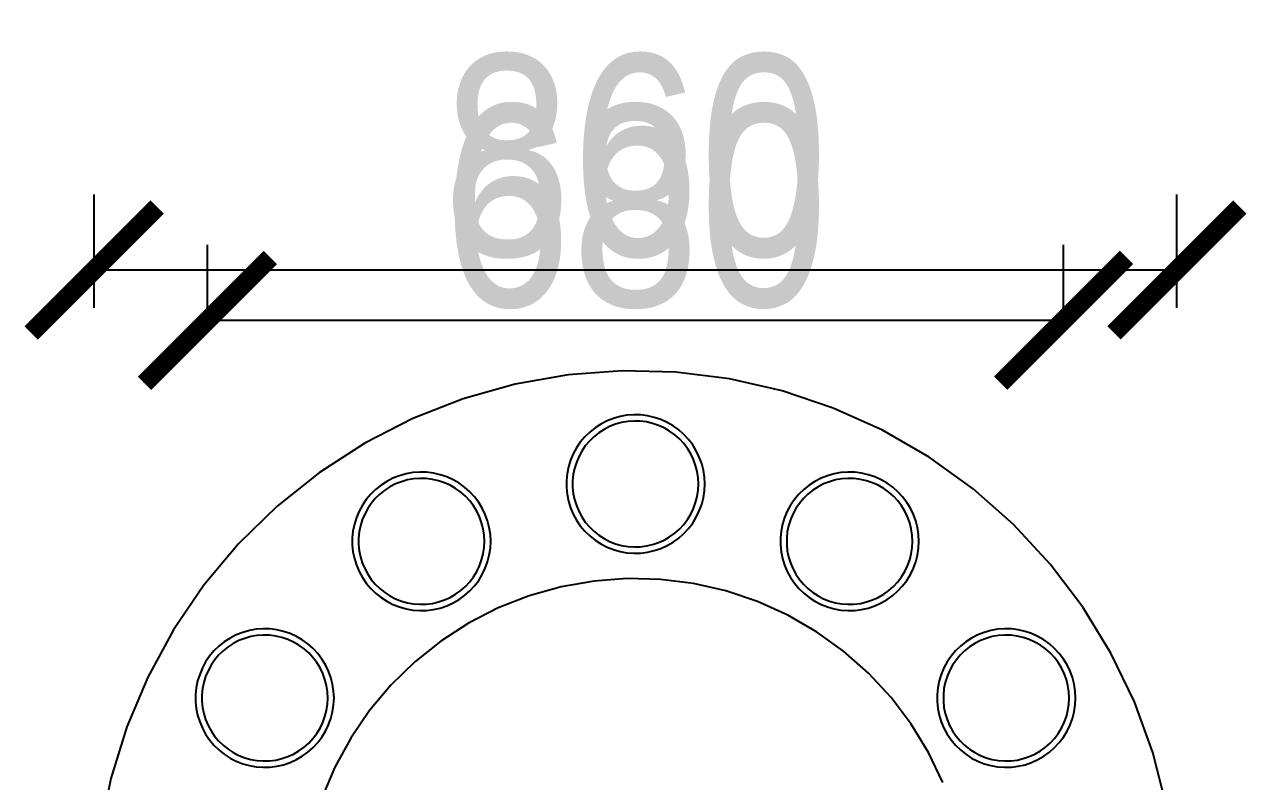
# Model space of a CAD drawing. Header units: millimetres. Extents: x -5 to 104, y -23 to 24.
# Drawn here: x -4.85 to 4.85, y 18.04 to 24.05 of the extents above; entities that cross this region are included whole.
import ezdxf

# ---------------------------------------------------------------- set-up
doc = ezdxf.new("R2010")
doc.units = ezdxf.units.MM
doc.linetypes.add('DASHED', pattern=[1.524, 1.27, -0.254])
for name, color, linetype in [('DIMS', 3, 'CONTINUOUS'), ('HIDDEN', 8, 'DASHED'), ('VISIBLE', 7, 'CONTINUOUS')]:
    doc.layers.add(name, color=color, linetype=linetype)
doc.styles.add('OpenSansCondensed-Light', font='OpenSansCondensed-Light.ttf')
doc.dimstyles.new('EZDXF', dxfattribs={"dimtxt": 0.25, "dimasz": 0.175, "dimexe": 0.375, "dimexo": 0.125, "dimgap": 0.1, "dimtad": 1, "dimlfac": 100, "dimzin": 12, "dimdsep": 46, "dimtxsty": 'OpenSansCondensed-Light', "dimblk": 'ARCHTICK', "dimcen": 2.5, "dimazin": 3, "dimtfac": 0.5, "dimtmove": 2, "dimatfit": 3})

# ---------------------------------------------------------------- blocks, each defined once
blk = doc.blocks.new('_ARCHTICK')
at = {"color": 0, "linetype": 'BYBLOCK', "const_width": 0.15}
blk.add_lwpolyline([(-0.5, -0.5), (0.5, 0.5)], dxfattribs=at)

msp = doc.modelspace()

# ---------------------------------------------------------------- linework, layer by layer
at = {"layer": 'HIDDEN'}
for points in [[(4.21474, 17.85069), (4.10896, 18.26611), (3.96235, 18.66893), (3.77635, 19.05516), (3.55283, 19.42094), (3.29399, 19.76265), (3.00242, 20.07689), (2.68101, 20.36054), (2.33295, 20.61077), (1.96171, 20.82511), (1.57097, 21.00142), (1.16461, 21.13795), (0.74669, 21.23334), (0.32134, 21.28664), (-0.1072, 21.29733), (-0.53468, 21.26529), (-0.95684, 21.19085), (-1.36949, 21.07475), (-1.76853, 20.91814), (-2.15, 20.72257), (-2.5101, 20.49), (-2.84525, 20.22272), (-3.15212, 19.92341), (-3.42767, 19.59502), (-3.66915, 19.24083), (-3.87417, 18.86436), (-4.04068, 18.46935), (-4.16703, 18.05972), (-4.25197, 17.63955)], [(0.55, 20.39866), (0.54727, 20.45343), (0.53909, 20.50764), (0.52557, 20.56078), (0.50681, 20.6123), (0.48302, 20.6617), (0.45443, 20.70849), (0.42132, 20.7522), (0.38403, 20.79239), (0.34292, 20.82867), (0.2984, 20.86068), (0.25092, 20.88809), (0.20094, 20.91064), (0.14896, 20.92811), (0.09551, 20.94031), (0.0411, 20.94713), (-0.01371, 20.94849), (-0.06839, 20.9444), (-0.12239, 20.93487), (-0.17517, 20.92002), (-0.22621, 20.89999), (-0.275, 20.87498), (-0.32106, 20.84523), (-0.36393, 20.81104), (-0.40318, 20.77276), (-0.43842, 20.73076), (-0.46931, 20.68545), (-0.49553, 20.6373), (-0.51683, 20.58677), (-0.53299, 20.53438), (-0.54386, 20.48064), (-0.54932, 20.42608), (-0.54932, 20.37125), (-0.54386, 20.31669), (-0.53299, 20.26295), (-0.51683, 20.21055), (-0.49553, 20.16003), (-0.46931, 20.11187), (-0.43842, 20.06657), (-0.40318, 20.02457), (-0.36393, 19.98628), (-0.32106, 19.9521), (-0.275, 19.92235), (-0.22621, 19.89734), (-0.17517, 19.8773), (-0.12239, 19.86245), (-0.06839, 19.85293), (-0.01371, 19.84883), (0.0411, 19.8502), (0.09551, 19.85702), (0.14896, 19.86922), (0.20094, 19.88668), (0.25092, 19.90923), (0.2984, 19.93665), (0.34292, 19.96866), (0.38403, 20.00494), (0.42132, 20.04513), (0.45443, 20.08884), (0.48302, 20.13562), (0.50681, 20.18502), (0.52557, 20.23655), (0.53909, 20.28968), (0.54727, 20.3439), (0.55, 20.39866)], [(-1.15, 19.94315), (-1.15273, 19.99791), (-1.16091, 20.05213), (-1.17443, 20.10527), (-1.19319, 20.15679), (-1.21698, 20.20619), (-1.24557, 20.25298), (-1.27868, 20.29668), (-1.31597, 20.33688), (-1.35708, 20.37316), (-1.4016, 20.40516), (-1.44908, 20.43258), (-1.49906, 20.45513), (-1.55104, 20.47259), (-1.60449, 20.48479), (-1.6589, 20.49161), (-1.71371, 20.49298), (-1.76839, 20.48888), (-1.82239, 20.47936), (-1.87517, 20.46451), (-1.92621, 20.44448), (-1.975, 20.41946), (-2.02106, 20.38972), (-2.06393, 20.35553), (-2.10318, 20.31724), (-2.13842, 20.27524), (-2.16931, 20.22994), (-2.19553, 20.18179), (-2.21683, 20.13126), (-2.23299, 20.07887), (-2.24386, 20.02512), (-2.24932, 19.97057), (-2.24932, 19.91573), (-2.24386, 19.86118), (-2.23299, 19.80743), (-2.21683, 19.75504), (-2.19553, 19.70451), (-2.16931, 19.65636), (-2.13842, 19.61106), (-2.10318, 19.56905), (-2.06393, 19.53077), (-2.02106, 19.49658), (-1.975, 19.46684), (-1.92621, 19.44182), (-1.87517, 19.42179), (-1.82239, 19.40694), (-1.76839, 19.39742), (-1.71371, 19.39332), (-1.6589, 19.39469), (-1.60449, 19.40151), (-1.55104, 19.41371), (-1.49906, 19.43117), (-1.44908, 19.45372), (-1.4016, 19.48114), (-1.35708, 19.51314), (-1.31597, 19.54942), (-1.27868, 19.58962), (-1.24557, 19.63332), (-1.21698, 19.68011), (-1.19319, 19.72951), (-1.17443, 19.78103), (-1.16091, 19.83417), (-1.15273, 19.88839), (-1.15, 19.94315)], [(2.25, 19.94315), (2.24727, 19.99791), (2.23909, 20.05213), (2.22557, 20.10527), (2.20681, 20.15679), (2.18302, 20.20619), (2.15443, 20.25298), (2.12132, 20.29668), (2.08403, 20.33688), (2.04292, 20.37316), (1.9984, 20.40516), (1.95092, 20.43258), (1.90094, 20.45513), (1.84896, 20.47259), (1.79551, 20.48479), (1.7411, 20.49161), (1.68629, 20.49298), (1.63161, 20.48888), (1.57761, 20.47936), (1.52483, 20.46451), (1.47379, 20.44448), (1.425, 20.41946), (1.37894, 20.38972), (1.33607, 20.35553), (1.29682, 20.31724), (1.26158, 20.27524), (1.23069, 20.22994), (1.20447, 20.18179), (1.18317, 20.13126), (1.16701, 20.07887), (1.15614, 20.02512), (1.15068, 19.97057), (1.15068, 19.91573), (1.15614, 19.86118), (1.16701, 19.80743), (1.18317, 19.75504), (1.20447, 19.70451), (1.23069, 19.65636), (1.26158, 19.61106), (1.29682, 19.56905), (1.33607, 19.53077), (1.37894, 19.49658), (1.425, 19.46684), (1.47379, 19.44182), (1.52483, 19.42179), (1.57761, 19.40694), (1.63161, 19.39742), (1.68629, 19.39332), (1.7411, 19.39469), (1.79551, 19.40151), (1.84896, 19.41371), (1.90094, 19.43117), (1.95092, 19.45372), (1.9984, 19.48114), (2.04292, 19.51314), (2.08403, 19.54942), (2.12132, 19.58962), (2.15443, 19.63332), (2.18302, 19.68011), (2.20681, 19.72951), (2.22557, 19.78103), (2.23909, 19.83417), (2.24727, 19.88839), (2.25, 19.94315)], [(2.44191, 18.02802), (2.32729, 18.26604), (2.18953, 18.49146), (2.03002, 18.70205), (1.85033, 18.89571), (1.65225, 19.07052), (1.43775, 19.22473), (1.20896, 19.35682), (0.96815, 19.46548), (0.71773, 19.54962), (0.46017, 19.6084), (0.19803, 19.64125), (-0.06607, 19.64784), (-0.32951, 19.6281), (-0.58968, 19.58222), (-0.84399, 19.51067), (-1.08991, 19.41415), (-1.325, 19.29363), (-1.54692, 19.1503), (-1.75347, 18.98558), (-1.94259, 18.80112), (-2.1124, 18.59875), (-2.26122, 18.38047), (-2.38757, 18.14846), (-2.49019, 17.90502)], [(-2.39449, 18.69866), (-2.39722, 18.75343), (-2.40539, 18.80764), (-2.41892, 18.86078), (-2.43767, 18.9123), (-2.46146, 18.9617), (-2.49006, 19.00849), (-2.52316, 19.0522), (-2.56046, 19.09239), (-2.60157, 19.12867), (-2.64609, 19.16068), (-2.69357, 19.18809), (-2.74355, 19.21064), (-2.79552, 19.22811), (-2.84898, 19.24031), (-2.90338, 19.24713), (-2.9582, 19.24849), (-3.01288, 19.2444), (-3.06687, 19.23487), (-3.11965, 19.22002), (-3.17069, 19.19999), (-3.21949, 19.17498), (-3.26555, 19.14523), (-3.30841, 19.11104), (-3.34766, 19.07276), (-3.38291, 19.03076), (-3.4138, 18.98545), (-3.44002, 18.9373), (-3.46132, 18.88677), (-3.47748, 18.83438), (-3.48834, 18.78064), (-3.4938, 18.72608), (-3.4938, 18.67125), (-3.48834, 18.61669), (-3.47748, 18.56295), (-3.46132, 18.51055), (-3.44002, 18.46003), (-3.4138, 18.41187), (-3.38291, 18.36657), (-3.34766, 18.32457), (-3.30841, 18.28628), (-3.26555, 18.2521), (-3.21949, 18.22235), (-3.17069, 18.19734), (-3.11965, 18.1773), (-3.06687, 18.16245), (-3.01288, 18.15293), (-2.9582, 18.14883), (-2.90338, 18.1502), (-2.84898, 18.15702), (-2.79552, 18.16922), (-2.74355, 18.18668), (-2.69357, 18.20923), (-2.64609, 18.23665), (-2.60157, 18.26866), (-2.56046, 18.30494), (-2.52316, 18.34513), (-2.49006, 18.38884), (-2.46146, 18.43562), (-2.43767, 18.48502), (-2.41892, 18.53655), (-2.40539, 18.58968), (-2.39722, 18.6439), (-2.39449, 18.69866)], [(3.49449, 18.69866), (3.49175, 18.75343), (3.48358, 18.80764), (3.47005, 18.86078), (3.4513, 18.9123), (3.42751, 18.9617), (3.39892, 19.00849), (3.36581, 19.0522), (3.32852, 19.09239), (3.28741, 19.12867), (3.24289, 19.16068), (3.1954, 19.18809), (3.14542, 19.21064), (3.09345, 19.22811), (3.03999, 19.24031), (2.98559, 19.24713), (2.93077, 19.24849), (2.8761, 19.2444), (2.8221, 19.23487), (2.76932, 19.22002), (2.71828, 19.19999), (2.66949, 19.17498), (2.62343, 19.14523), (2.58056, 19.11104), (2.54131, 19.07276), (2.50606, 19.03076), (2.47518, 18.98545), (2.44895, 18.9373), (2.42766, 18.88677), (2.41149, 18.83438), (2.40063, 18.78064), (2.39517, 18.72608), (2.39517, 18.67125), (2.40063, 18.61669), (2.41149, 18.56295), (2.42766, 18.51055), (2.44895, 18.46003), (2.47518, 18.41187), (2.50606, 18.36657), (2.54131, 18.32457), (2.58056, 18.28628), (2.62343, 18.2521), (2.66949, 18.22235), (2.71828, 18.19734), (2.76932, 18.1773), (2.8221, 18.16245), (2.8761, 18.15293), (2.93077, 18.14883), (2.98559, 18.1502), (3.03999, 18.15702), (3.09345, 18.16922), (3.14542, 18.18668), (3.1954, 18.20923), (3.24289, 18.23665), (3.28741, 18.26866), (3.32852, 18.30494), (3.36581, 18.34513), (3.39892, 18.38884), (3.42751, 18.43562), (3.4513, 18.48502), (3.47005, 18.53655), (3.48358, 18.58968), (3.49175, 18.6439), (3.49449, 18.69866)]]:
    msp.add_lwpolyline(points, dxfattribs=at)
at = {"layer": 'VISIBLE'}
for points in [[(4.21474, 17.85069), (4.10896, 18.26611), (3.96235, 18.66893), (3.77635, 19.05516), (3.55283, 19.42094), (3.29399, 19.76265), (3.00242, 20.07689), (2.68101, 20.36054), (2.33295, 20.61077), (1.96171, 20.82511), (1.57097, 21.00142), (1.16461, 21.13795), (0.74669, 21.23334), (0.32134, 21.28664), (-0.1072, 21.29733), (-0.53468, 21.26529), (-0.95684, 21.19085), (-1.36949, 21.07475), (-1.76853, 20.91814), (-2.15, 20.72257), (-2.5101, 20.49), (-2.84525, 20.22272), (-3.15212, 19.92341), (-3.42767, 19.59502), (-3.66915, 19.24083), (-3.87417, 18.86436), (-4.04068, 18.46935), (-4.16703, 18.05972), (-4.25197, 17.63955)], [(0.55, 20.39866), (0.54727, 20.45343), (0.53909, 20.50764), (0.52557, 20.56078), (0.50681, 20.6123), (0.48302, 20.6617), (0.45443, 20.70849), (0.42132, 20.7522), (0.38403, 20.79239), (0.34292, 20.82867), (0.2984, 20.86068), (0.25092, 20.88809), (0.20094, 20.91064), (0.14896, 20.92811), (0.09551, 20.94031), (0.0411, 20.94713), (-0.01371, 20.94849), (-0.06839, 20.9444), (-0.12239, 20.93487), (-0.17517, 20.92002), (-0.22621, 20.89999), (-0.275, 20.87498), (-0.32106, 20.84523), (-0.36393, 20.81104), (-0.40318, 20.77276), (-0.43842, 20.73076), (-0.46931, 20.68545), (-0.49553, 20.6373), (-0.51683, 20.58677), (-0.53299, 20.53438), (-0.54386, 20.48064), (-0.54932, 20.42608), (-0.54932, 20.37125), (-0.54386, 20.31669), (-0.53299, 20.26295), (-0.51683, 20.21055), (-0.49553, 20.16003), (-0.46931, 20.11187), (-0.43842, 20.06657), (-0.40318, 20.02457), (-0.36393, 19.98628), (-0.32106, 19.9521), (-0.275, 19.92235), (-0.22621, 19.89734), (-0.17517, 19.8773), (-0.12239, 19.86245), (-0.06839, 19.85293), (-0.01371, 19.84883), (0.0411, 19.8502), (0.09551, 19.85702), (0.14896, 19.86922), (0.20094, 19.88668), (0.25092, 19.90923), (0.2984, 19.93665), (0.34292, 19.96866), (0.38403, 20.00494), (0.42132, 20.04513), (0.45443, 20.08884), (0.48302, 20.13562), (0.50681, 20.18502), (0.52557, 20.23655), (0.53909, 20.28968), (0.54727, 20.3439), (0.55, 20.39866)], [(0.5, 20.39866), (0.49752, 20.44845), (0.49009, 20.49774), (0.47779, 20.54604), (0.46074, 20.59288), (0.43911, 20.63779), (0.41312, 20.68032), (0.38302, 20.72006), (0.34912, 20.7566), (0.31174, 20.78958), (0.27127, 20.81868), (0.22811, 20.8436), (0.18267, 20.8641), (0.13542, 20.87998), (0.08682, 20.89107), (0.03737, 20.89727), (-0.01247, 20.89851), (-0.06217, 20.89478), (-0.11126, 20.88613), (-0.15924, 20.87263), (-0.20564, 20.85442), (-0.25, 20.83168), (-0.29187, 20.80463), (-0.33084, 20.77355), (-0.36653, 20.73875), (-0.39857, 20.70057), (-0.42665, 20.65938), (-0.45048, 20.61561), (-0.46985, 20.56967), (-0.48454, 20.52204), (-0.49442, 20.47318), (-0.49938, 20.42359), (-0.49938, 20.37374), (-0.49442, 20.32414), (-0.48454, 20.27528), (-0.46985, 20.22765), (-0.45048, 20.18172), (-0.42665, 20.13795), (-0.39857, 20.09676), (-0.36653, 20.05858), (-0.33084, 20.02377), (-0.29187, 19.99269), (-0.25, 19.96565), (-0.20564, 19.94291), (-0.15924, 19.9247), (-0.11126, 19.9112), (-0.06217, 19.90254), (-0.01247, 19.89882), (0.03737, 19.90006), (0.08682, 19.90626), (0.13542, 19.91735), (0.18267, 19.93323), (0.22811, 19.95373), (0.27127, 19.97865), (0.31174, 20.00775), (0.34912, 20.04073), (0.38302, 20.07727), (0.41312, 20.117), (0.43911, 20.15954), (0.46074, 20.20445), (0.47779, 20.25129), (0.49009, 20.29959), (0.49752, 20.34888), (0.5, 20.39866)], [(-1.15, 19.94315), (-1.15273, 19.99791), (-1.16091, 20.05213), (-1.17443, 20.10527), (-1.19319, 20.15679), (-1.21698, 20.20619), (-1.24557, 20.25298), (-1.27868, 20.29668), (-1.31597, 20.33688), (-1.35708, 20.37316), (-1.4016, 20.40516), (-1.44908, 20.43258), (-1.49906, 20.45513), (-1.55104, 20.47259), (-1.60449, 20.48479), (-1.6589, 20.49161), (-1.71371, 20.49298), (-1.76839, 20.48888), (-1.82239, 20.47936), (-1.87517, 20.46451), (-1.92621, 20.44448), (-1.975, 20.41946), (-2.02106, 20.38972), (-2.06393, 20.35553), (-2.10318, 20.31724), (-2.13842, 20.27524), (-2.16931, 20.22994), (-2.19553, 20.18179), (-2.21683, 20.13126), (-2.23299, 20.07887), (-2.24386, 20.02512), (-2.24932, 19.97057), (-2.24932, 19.91573), (-2.24386, 19.86118), (-2.23299, 19.80743), (-2.21683, 19.75504), (-2.19553, 19.70451), (-2.16931, 19.65636), (-2.13842, 19.61106), (-2.10318, 19.56905), (-2.06393, 19.53077), (-2.02106, 19.49658), (-1.975, 19.46684), (-1.92621, 19.44182), (-1.87517, 19.42179), (-1.82239, 19.40694), (-1.76839, 19.39742), (-1.71371, 19.39332), (-1.6589, 19.39469), (-1.60449, 19.40151), (-1.55104, 19.41371), (-1.49906, 19.43117), (-1.44908, 19.45372), (-1.4016, 19.48114), (-1.35708, 19.51314), (-1.31597, 19.54942), (-1.27868, 19.58962), (-1.24557, 19.63332), (-1.21698, 19.68011), (-1.19319, 19.72951), (-1.17443, 19.78103), (-1.16091, 19.83417), (-1.15273, 19.88839), (-1.15, 19.94315)], [(2.25, 19.94315), (2.24727, 19.99791), (2.23909, 20.05213), (2.22557, 20.10527), (2.20681, 20.15679), (2.18302, 20.20619), (2.15443, 20.25298), (2.12132, 20.29668), (2.08403, 20.33688), (2.04292, 20.37316), (1.9984, 20.40516), (1.95092, 20.43258), (1.90094, 20.45513), (1.84896, 20.47259), (1.79551, 20.48479), (1.7411, 20.49161), (1.68629, 20.49298), (1.63161, 20.48888), (1.57761, 20.47936), (1.52483, 20.46451), (1.47379, 20.44448), (1.425, 20.41946), (1.37894, 20.38972), (1.33607, 20.35553), (1.29682, 20.31724), (1.26158, 20.27524), (1.23069, 20.22994), (1.20447, 20.18179), (1.18317, 20.13126), (1.16701, 20.07887), (1.15614, 20.02512), (1.15068, 19.97057), (1.15068, 19.91573), (1.15614, 19.86118), (1.16701, 19.80743), (1.18317, 19.75504), (1.20447, 19.70451), (1.23069, 19.65636), (1.26158, 19.61106), (1.29682, 19.56905), (1.33607, 19.53077), (1.37894, 19.49658), (1.425, 19.46684), (1.47379, 19.44182), (1.52483, 19.42179), (1.57761, 19.40694), (1.63161, 19.39742), (1.68629, 19.39332), (1.7411, 19.39469), (1.79551, 19.40151), (1.84896, 19.41371), (1.90094, 19.43117), (1.95092, 19.45372), (1.9984, 19.48114), (2.04292, 19.51314), (2.08403, 19.54942), (2.12132, 19.58962), (2.15443, 19.63332), (2.18302, 19.68011), (2.20681, 19.72951), (2.22557, 19.78103), (2.23909, 19.83417), (2.24727, 19.88839), (2.25, 19.94315)], [(-1.2, 19.94315), (-1.20248, 19.99293), (-1.20991, 20.04222), (-1.22221, 20.09053), (-1.23926, 20.13737), (-1.26089, 20.18228), (-1.28688, 20.22481), (-1.31698, 20.26454), (-1.35088, 20.30108), (-1.38826, 20.33407), (-1.42873, 20.36316), (-1.47189, 20.38809), (-1.51733, 20.40859), (-1.56458, 20.42446), (-1.61318, 20.43555), (-1.66263, 20.44175), (-1.71247, 20.44299), (-1.76217, 20.43927), (-1.81126, 20.43061), (-1.85924, 20.41711), (-1.90564, 20.3989), (-1.95, 20.37616), (-1.99187, 20.34912), (-2.03084, 20.31804), (-2.06653, 20.28324), (-2.09857, 20.24505), (-2.12665, 20.20387), (-2.15048, 20.16009), (-2.16985, 20.11416), (-2.18454, 20.06653), (-2.19442, 20.01767), (-2.19938, 19.96807), (-2.19938, 19.91823), (-2.19442, 19.86863), (-2.18454, 19.81977), (-2.16985, 19.77214), (-2.15048, 19.72621), (-2.12665, 19.68243), (-2.09857, 19.64125), (-2.06653, 19.60306), (-2.03084, 19.56826), (-1.99187, 19.53718), (-1.95, 19.51014), (-1.90564, 19.4874), (-1.85924, 19.46919), (-1.81126, 19.45569), (-1.76217, 19.44703), (-1.71247, 19.44331), (-1.66263, 19.44455), (-1.61318, 19.45075), (-1.56458, 19.46184), (-1.51733, 19.47771), (-1.47189, 19.49821), (-1.42873, 19.52314), (-1.38826, 19.55223), (-1.35088, 19.58522), (-1.31698, 19.62176), (-1.28688, 19.66149), (-1.26089, 19.70402), (-1.23926, 19.74893), (-1.22221, 19.79577), (-1.20991, 19.84408), (-1.20248, 19.89337), (-1.2, 19.94315)], [(2.2, 19.94315), (2.19752, 19.99293), (2.19009, 20.04222), (2.17779, 20.09053), (2.16074, 20.13737), (2.13911, 20.18228), (2.11312, 20.22481), (2.08302, 20.26454), (2.04912, 20.30108), (2.01174, 20.33407), (1.97127, 20.36316), (1.92811, 20.38809), (1.88267, 20.40859), (1.83542, 20.42446), (1.78682, 20.43555), (1.73737, 20.44175), (1.68753, 20.44299), (1.63783, 20.43927), (1.58874, 20.43061), (1.54076, 20.41711), (1.49436, 20.3989), (1.45, 20.37616), (1.40813, 20.34912), (1.36916, 20.31804), (1.33347, 20.28324), (1.30143, 20.24505), (1.27335, 20.20387), (1.24952, 20.16009), (1.23015, 20.11416), (1.21546, 20.06653), (1.20558, 20.01767), (1.20062, 19.96807), (1.20062, 19.91823), (1.20558, 19.86863), (1.21546, 19.81977), (1.23015, 19.77214), (1.24952, 19.72621), (1.27335, 19.68243), (1.30143, 19.64125), (1.33347, 19.60306), (1.36916, 19.56826), (1.40813, 19.53718), (1.45, 19.51014), (1.49436, 19.4874), (1.54076, 19.46919), (1.58874, 19.45569), (1.63783, 19.44703), (1.68753, 19.44331), (1.73737, 19.44455), (1.78682, 19.45075), (1.83542, 19.46184), (1.88267, 19.47771), (1.92811, 19.49821), (1.97127, 19.52314), (2.01174, 19.55223), (2.04912, 19.58522), (2.08302, 19.62176), (2.11312, 19.66149), (2.13911, 19.70402), (2.16074, 19.74893), (2.17779, 19.79577), (2.19009, 19.84408), (2.19752, 19.89337), (2.2, 19.94315)], [(2.44191, 18.02802), (2.32729, 18.26604), (2.18953, 18.49146), (2.03002, 18.70205), (1.85033, 18.89571), (1.65225, 19.07052), (1.43775, 19.22473), (1.20896, 19.35682), (0.96815, 19.46548), (0.71773, 19.54962), (0.46017, 19.6084), (0.19803, 19.64125), (-0.06607, 19.64784), (-0.32951, 19.6281), (-0.58968, 19.58222), (-0.84399, 19.51067), (-1.08991, 19.41415), (-1.325, 19.29363), (-1.54692, 19.1503), (-1.75347, 18.98558), (-1.94259, 18.80112), (-2.1124, 18.59875), (-2.26122, 18.38047), (-2.38757, 18.14846), (-2.49019, 17.90502)], [(-2.39449, 18.69866), (-2.39722, 18.75343), (-2.40539, 18.80764), (-2.41892, 18.86078), (-2.43767, 18.9123), (-2.46146, 18.9617), (-2.49006, 19.00849), (-2.52316, 19.0522), (-2.56046, 19.09239), (-2.60157, 19.12867), (-2.64609, 19.16068), (-2.69357, 19.18809), (-2.74355, 19.21064), (-2.79552, 19.22811), (-2.84898, 19.24031), (-2.90338, 19.24713), (-2.9582, 19.24849), (-3.01288, 19.2444), (-3.06687, 19.23487), (-3.11965, 19.22002), (-3.17069, 19.19999), (-3.21949, 19.17498), (-3.26555, 19.14523), (-3.30841, 19.11104), (-3.34766, 19.07276), (-3.38291, 19.03076), (-3.4138, 18.98545), (-3.44002, 18.9373), (-3.46132, 18.88677), (-3.47748, 18.83438), (-3.48834, 18.78064), (-3.4938, 18.72608), (-3.4938, 18.67125), (-3.48834, 18.61669), (-3.47748, 18.56295), (-3.46132, 18.51055), (-3.44002, 18.46003), (-3.4138, 18.41187), (-3.38291, 18.36657), (-3.34766, 18.32457), (-3.30841, 18.28628), (-3.26555, 18.2521), (-3.21949, 18.22235), (-3.17069, 18.19734), (-3.11965, 18.1773), (-3.06687, 18.16245), (-3.01288, 18.15293), (-2.9582, 18.14883), (-2.90338, 18.1502), (-2.84898, 18.15702), (-2.79552, 18.16922), (-2.74355, 18.18668), (-2.69357, 18.20923), (-2.64609, 18.23665), (-2.60157, 18.26866), (-2.56046, 18.30494), (-2.52316, 18.34513), (-2.49006, 18.38884), (-2.46146, 18.43562), (-2.43767, 18.48502), (-2.41892, 18.53655), (-2.40539, 18.58968), (-2.39722, 18.6439), (-2.39449, 18.69866)], [(3.49449, 18.69866), (3.49175, 18.75343), (3.48358, 18.80764), (3.47005, 18.86078), (3.4513, 18.9123), (3.42751, 18.9617), (3.39892, 19.00849), (3.36581, 19.0522), (3.32852, 19.09239), (3.28741, 19.12867), (3.24289, 19.16068), (3.1954, 19.18809), (3.14542, 19.21064), (3.09345, 19.22811), (3.03999, 19.24031), (2.98559, 19.24713), (2.93077, 19.24849), (2.8761, 19.2444), (2.8221, 19.23487), (2.76932, 19.22002), (2.71828, 19.19999), (2.66949, 19.17498), (2.62343, 19.14523), (2.58056, 19.11104), (2.54131, 19.07276), (2.50606, 19.03076), (2.47518, 18.98545), (2.44895, 18.9373), (2.42766, 18.88677), (2.41149, 18.83438), (2.40063, 18.78064), (2.39517, 18.72608), (2.39517, 18.67125), (2.40063, 18.61669), (2.41149, 18.56295), (2.42766, 18.51055), (2.44895, 18.46003), (2.47518, 18.41187), (2.50606, 18.36657), (2.54131, 18.32457), (2.58056, 18.28628), (2.62343, 18.2521), (2.66949, 18.22235), (2.71828, 18.19734), (2.76932, 18.1773), (2.8221, 18.16245), (2.8761, 18.15293), (2.93077, 18.14883), (2.98559, 18.1502), (3.03999, 18.15702), (3.09345, 18.16922), (3.14542, 18.18668), (3.1954, 18.20923), (3.24289, 18.23665), (3.28741, 18.26866), (3.32852, 18.30494), (3.36581, 18.34513), (3.39892, 18.38884), (3.42751, 18.43562), (3.4513, 18.48502), (3.47005, 18.53655), (3.48358, 18.58968), (3.49175, 18.6439), (3.49449, 18.69866)], [(-2.44449, 18.69866), (-2.44697, 18.74845), (-2.4544, 18.79774), (-2.4667, 18.84604), (-2.48375, 18.89288), (-2.50538, 18.93779), (-2.53137, 18.98032), (-2.56146, 19.02006), (-2.59537, 19.0566), (-2.63274, 19.08958), (-2.67321, 19.11868), (-2.71638, 19.1436), (-2.76182, 19.1641), (-2.80907, 19.17998), (-2.85766, 19.19107), (-2.90712, 19.19727), (-2.95695, 19.19851), (-3.00666, 19.19478), (-3.05575, 19.18613), (-3.10373, 19.17263), (-3.15013, 19.15442), (-3.19449, 19.13168), (-3.23636, 19.10463), (-3.27533, 19.07355), (-3.31101, 19.03875), (-3.34305, 19.00057), (-3.37113, 18.95938), (-3.39497, 18.91561), (-3.41433, 18.86967), (-3.42903, 18.82204), (-3.4389, 18.77318), (-3.44386, 18.72359), (-3.44386, 18.67374), (-3.4389, 18.62414), (-3.42903, 18.57528), (-3.41433, 18.52765), (-3.39497, 18.48172), (-3.37113, 18.43795), (-3.34305, 18.39676), (-3.31101, 18.35858), (-3.27533, 18.32377), (-3.23636, 18.29269), (-3.19449, 18.26565), (-3.15013, 18.24291), (-3.10373, 18.2247), (-3.05575, 18.2112), (-3.00666, 18.20254), (-2.95695, 18.19882), (-2.90712, 18.20006), (-2.85766, 18.20626), (-2.80907, 18.21735), (-2.76182, 18.23323), (-2.71638, 18.25373), (-2.67321, 18.27865), (-2.63274, 18.30775), (-2.59537, 18.34073), (-2.56146, 18.37727), (-2.53137, 18.417), (-2.50538, 18.45954), (-2.48375, 18.50445), (-2.4667, 18.55129), (-2.4544, 18.59959), (-2.44697, 18.64888), (-2.44449, 18.69866)], [(3.44449, 18.69866), (3.442, 18.74845), (3.43457, 18.79774), (3.42227, 18.84604), (3.40522, 18.89288), (3.3836, 18.93779), (3.35761, 18.98032), (3.32751, 19.02006), (3.2936, 19.0566), (3.25623, 19.08958), (3.21576, 19.11868), (3.17259, 19.1436), (3.12716, 19.1641), (3.07991, 19.17998), (3.03131, 19.19107), (2.98185, 19.19727), (2.93202, 19.19851), (2.88231, 19.19478), (2.83323, 19.18613), (2.78524, 19.17263), (2.73884, 19.15442), (2.69449, 19.13168), (2.65261, 19.10463), (2.61364, 19.07355), (2.57796, 19.03875), (2.54592, 19.00057), (2.51784, 18.95938), (2.494, 18.91561), (2.47464, 18.86967), (2.45995, 18.82204), (2.45007, 18.77318), (2.44511, 18.72359), (2.44511, 18.67374), (2.45007, 18.62414), (2.45995, 18.57528), (2.47464, 18.52765), (2.494, 18.48172), (2.51784, 18.43795), (2.54592, 18.39676), (2.57796, 18.35858), (2.61364, 18.32377), (2.65261, 18.29269), (2.69449, 18.26565), (2.73884, 18.24291), (2.78524, 18.2247), (2.83323, 18.2112), (2.88231, 18.20254), (2.93202, 18.19882), (2.98185, 18.20006), (3.03131, 18.20626), (3.07991, 18.21735), (3.12716, 18.23323), (3.17259, 18.25373), (3.21576, 18.27865), (3.25623, 18.30775), (3.2936, 18.34073), (3.32751, 18.37727), (3.35761, 18.417), (3.3836, 18.45954), (3.40522, 18.50445), (3.42227, 18.55129), (3.43457, 18.59959), (3.442, 18.64888), (3.44449, 18.69866)]]:
    msp.add_lwpolyline(points, dxfattribs=at)

# ---------------------------------------------------------------- dimensions: what is measured, and where the dimension line sits
at = {"layer": 'DIMS'}
for base, p1, p2 in [((-4.3, 22.09866), (-4.3, 21.29866), (4.3, 21.29866)), ((-3.4, 21.69866), (-3.4, 21.29866), (3.4, 21.29866))]:
    msp.add_linear_dim(base=base, p1=p1, p2=p2, dimstyle='EZDXF', override={"dimtxt": 1.6, "dimasz": 1, "dimexe": 0.6, "dimexo": 0.5, "dimdec": 2}, dxfattribs=at).render()

doc.saveas('drawing.dxf')
